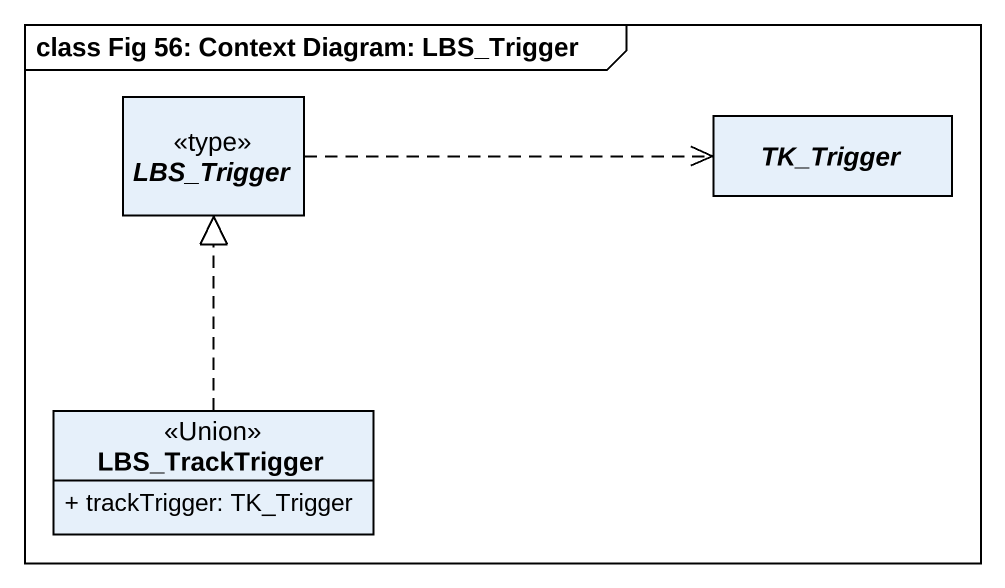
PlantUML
@startuml
mainframe class Fig 56: Context Diagram: LBS_Trigger
hide circle
hide empty members
skinparam classAttributeIconSize 0
abstract class LBS_Trigger <<type>>
abstract class TK_Trigger
class LBS_TrackTrigger <<Union>> {
  + trackTrigger: TK_Trigger
}
LBS_Trigger .right.> TK_Trigger
LBS_TrackTrigger .up.|> LBS_Trigger
@enduml
